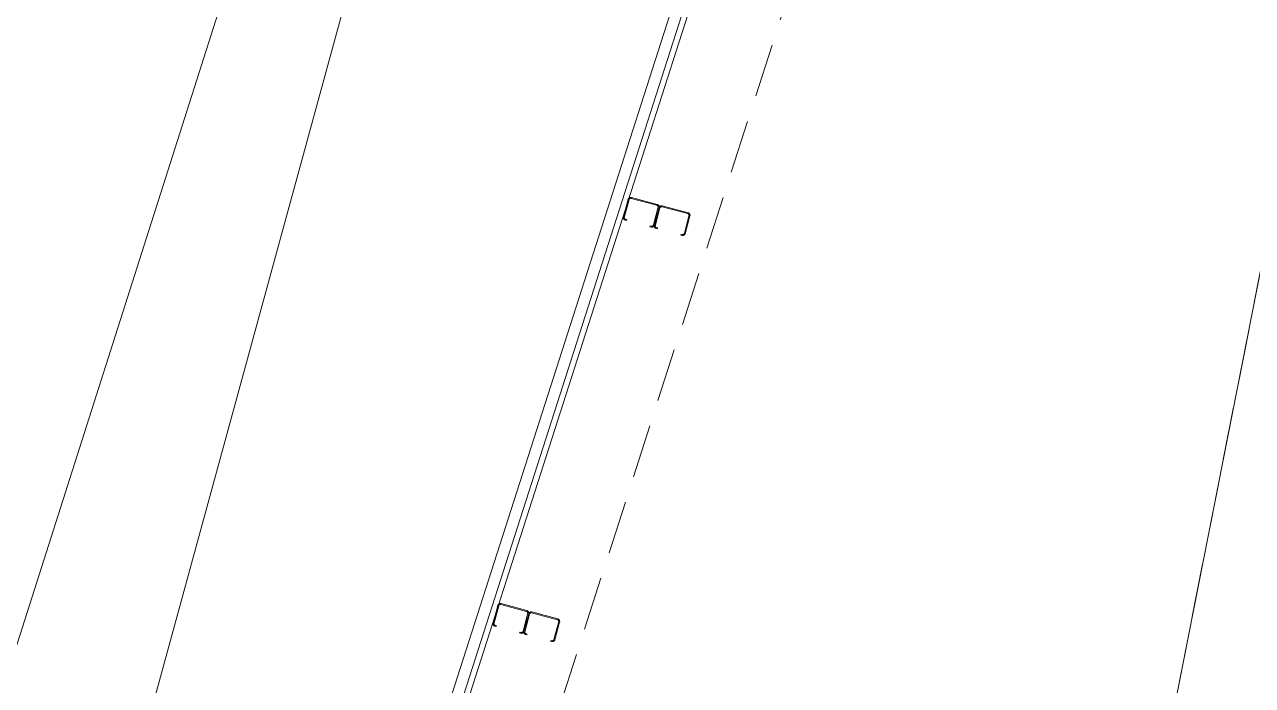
# Model space of a CAD drawing. Header units: metres. Extents: x 268878 to 269469, y 6087458 to 6088814.
# Drawn here: x 269148.58 to 269154.34, y 6087904.96 to 6087908.05 of the extents above; entities that cross this region are included whole.
import ezdxf

# ---------------------------------------------------------------- set-up
doc = ezdxf.new("R2010")
doc.units = ezdxf.units.M
doc.linetypes.add('DASHED2', pattern=[0.375, 0.25, -0.125])
doc.layers.add('Cadastre Developer_SP_NEW', color=2, linetype='Continuous', lineweight=5)

msp = doc.modelspace()

# ---------------------------------------------------------------- linework, layer by layer
at = {"layer": 'Cadastre Developer_SP_NEW', "color": 251, "linetype": 'DASHED2', "lineweight": 0}
for p, q in [((269158.67498, 6087928.7023), (269152.37538, 6087896.767)), ((269148.68537, 6087897.36412), (269154.31987, 6087914.92287))]:
    msp.add_line(p, q, dxfattribs=at)
at = {"layer": 'Cadastre Developer_SP_NEW', "color": 251, "linetype": 'Continuous', "lineweight": 0}
for p, q in [((269153.57166, 6087920.91834), (269146.25251, 6087897.96429)), ((269147.25565, 6087897.82865), (269153.30058, 6087919.91803)), ((269148.84658, 6087899.50094), (269152.54469, 6087911.02646)), ((269148.89741, 6087899.48458), (269152.59586, 6087911.01004)), ((269148.92276, 6087899.4765), (269152.62119, 6087911.00191))]:
    msp.add_line(p, q, dxfattribs=at)
for points in [[(269159.0933, 6087930.82289, 0), (269152.37538, 6087896.767, 0)], [(269151.40319, 6087907.13957, 0), (269151.39768, 6087907.14105, 0), (269151.39755, 6087907.14109, 0), (269151.39728, 6087907.14117, 0), (269151.39702, 6087907.14126, 0), (269151.39676, 6087907.14136, 0), (269151.3965, 6087907.14147, 0), (269151.39625, 6087907.14159, 0), (269151.396, 6087907.14172, 0), (269151.39576, 6087907.14185, 0), (269151.39552, 6087907.142, 0), (269151.39528, 6087907.14215, 0), (269151.39505, 6087907.14231, 0), (269151.39483, 6087907.14248, 0), (269151.39461, 6087907.14265, 0), (269151.3944, 6087907.14284, 0), (269151.3942, 6087907.14303, 0), (269151.394, 6087907.14323, 0), (269151.39381, 6087907.14343, 0), (269151.39363, 6087907.14364, 0), (269151.39345, 6087907.14386, 0), (269151.39329, 6087907.14408, 0), (269151.39313, 6087907.14431, 0), (269151.39298, 6087907.14455, 0), (269151.39283, 6087907.14479, 0), (269151.3927, 6087907.14503, 0), (269151.39257, 6087907.14528, 0), (269151.39245, 6087907.14553, 0), (269151.39234, 6087907.14579, 0), (269151.39224, 6087907.14605, 0), (269151.39215, 6087907.14631, 0), (269151.39207, 6087907.14658, 0), (269151.392, 6087907.14685, 0), (269151.39194, 6087907.14712, 0), (269151.39189, 6087907.1474, 0), (269151.39184, 6087907.14767, 0), (269151.39181, 6087907.14795, 0), (269151.39178, 6087907.14823, 0), (269151.39177, 6087907.14851, 0), (269151.39177, 6087907.14879, 0), (269151.39177, 6087907.14907, 0), (269151.39179, 6087907.14935, 0), (269151.39181, 6087907.14962, 0), (269151.39185, 6087907.1499, 0), (269151.39189, 6087907.15018, 0), (269151.39194, 6087907.15045, 0), (269151.39201, 6087907.15072, 0), (269151.39204, 6087907.15086, 0), (269151.41426, 6087907.23332, 0), (269151.4143, 6087907.23345, 0), (269151.41438, 6087907.23372, 0), (269151.41447, 6087907.23398, 0), (269151.41457, 6087907.23424, 0), (269151.41468, 6087907.2345, 0), (269151.4148, 6087907.23475, 0), (269151.41493, 6087907.235, 0), (269151.41506, 6087907.23524, 0), (269151.41521, 6087907.23548, 0), (269151.41536, 6087907.23572, 0), (269151.41552, 6087907.23595, 0), (269151.41569, 6087907.23617, 0), (269151.41587, 6087907.23639, 0), (269151.41605, 6087907.2366, 0), (269151.41624, 6087907.2368, 0), (269151.41644, 6087907.237, 0), (269151.41664, 6087907.23719, 0), (269151.41685, 6087907.23737, 0), (269151.41707, 6087907.23755, 0), (269151.41729, 6087907.23771, 0), (269151.41752, 6087907.23787, 0), (269151.41776, 6087907.23803, 0), (269151.418, 6087907.23817, 0), (269151.41824, 6087907.2383, 0), (269151.41849, 6087907.23843, 0), (269151.41874, 6087907.23855, 0), (269151.419, 6087907.23866, 0), (269151.41926, 6087907.23876, 0), (269151.41952, 6087907.23885, 0), (269151.41979, 6087907.23893, 0), (269151.42006, 6087907.239, 0), (269151.42033, 6087907.23906, 0), (269151.42061, 6087907.23912, 0), (269151.42088, 6087907.23916, 0), (269151.42116, 6087907.23919, 0), (269151.42144, 6087907.23922, 0), (269151.42172, 6087907.23923, 0), (269151.422, 6087907.23923, 0), (269151.42228, 6087907.23923, 0), (269151.42256, 6087907.23921, 0), (269151.42283, 6087907.23919, 0), (269151.42311, 6087907.23916, 0), (269151.42339, 6087907.23911, 0), (269151.42366, 6087907.23906, 0), (269151.42393, 6087907.23899, 0), (269151.42407, 6087907.23896, 0), (269151.54515, 6087907.20633, 0), (269151.54528, 6087907.20629, 0), (269151.54555, 6087907.20621, 0), (269151.54581, 6087907.20612, 0), (269151.54607, 6087907.20602, 0), (269151.54633, 6087907.20591, 0), (269151.54658, 6087907.20579, 0), (269151.54683, 6087907.20567, 0), (269151.54708, 6087907.20553, 0), (269151.54732, 6087907.20539, 0), (269151.54755, 6087907.20523, 0), (269151.54778, 6087907.20507, 0), (269151.548, 6087907.2049, 0), (269151.54822, 6087907.20473, 0), (269151.54843, 6087907.20454, 0), (269151.54863, 6087907.20435, 0), (269151.54883, 6087907.20416, 0), (269151.54902, 6087907.20395, 0), (269151.5492, 6087907.20374, 0), (269151.54938, 6087907.20352, 0), (269151.54955, 6087907.2033, 0), (269151.54971, 6087907.20307, 0), (269151.54986, 6087907.20284, 0), (269151.55, 6087907.2026, 0), (269151.55014, 6087907.20235, 0), (269151.55026, 6087907.2021, 0), (269151.55038, 6087907.20185, 0), (269151.55049, 6087907.20159, 0), (269151.55059, 6087907.20133, 0), (269151.55068, 6087907.20107, 0), (269151.55076, 6087907.2008, 0), (269151.55083, 6087907.20053, 0), (269151.55089, 6087907.20026, 0), (269151.55095, 6087907.19998, 0), (269151.55099, 6087907.19971, 0), (269151.55102, 6087907.19943, 0), (269151.55105, 6087907.19915, 0), (269151.55106, 6087907.19887, 0), (269151.55107, 6087907.1986, 0), (269151.55106, 6087907.19832, 0), (269151.55105, 6087907.19804, 0), (269151.55102, 6087907.19776, 0), (269151.55099, 6087907.19748, 0), (269151.55094, 6087907.19721, 0), (269151.55089, 6087907.19693, 0), (269151.55083, 6087907.19666, 0), (269151.55079, 6087907.19653, 0), (269151.52857, 6087907.11407, 0), (269151.52853, 6087907.11393, 0), (269151.52845, 6087907.11367, 0), (269151.52836, 6087907.1134, 0), (269151.52826, 6087907.11314, 0), (269151.52815, 6087907.11288, 0), (269151.52803, 6087907.11263, 0), (269151.52791, 6087907.11238, 0), (269151.52777, 6087907.11214, 0), (269151.52763, 6087907.1119, 0), (269151.52747, 6087907.11167, 0), (269151.52731, 6087907.11144, 0), (269151.52714, 6087907.11121, 0), (269151.52697, 6087907.111, 0), (269151.52678, 6087907.11079, 0), (269151.52659, 6087907.11058, 0), (269151.5264, 6087907.11039, 0), (269151.52619, 6087907.1102, 0), (269151.52598, 6087907.11001, 0), (269151.52576, 6087907.10984, 0), (269151.52554, 6087907.10967, 0), (269151.52531, 6087907.10951, 0), (269151.52508, 6087907.10936, 0), (269151.52484, 6087907.10921, 0), (269151.52459, 6087907.10908, 0), (269151.52434, 6087907.10895, 0), (269151.52409, 6087907.10884, 0), (269151.52383, 6087907.10873, 0), (269151.52357, 6087907.10863, 0), (269151.52331, 6087907.10854, 0), (269151.52304, 6087907.10845, 0), (269151.52277, 6087907.10838, 0), (269151.5225, 6087907.10832, 0), (269151.52222, 6087907.10827, 0), (269151.52195, 6087907.10822, 0), (269151.52167, 6087907.10819, 0), (269151.52139, 6087907.10817, 0), (269151.52111, 6087907.10815, 0), (269151.52084, 6087907.10815, 0), (269151.52056, 6087907.10815, 0), (269151.52028, 6087907.10817, 0), (269151.52, 6087907.10819, 0), (269151.51972, 6087907.10823, 0), (269151.51945, 6087907.10827, 0), (269151.51917, 6087907.10833, 0), (269151.5189, 6087907.10839, 0), (269151.51877, 6087907.10842, 0), (269151.51326, 6087907.10991, 0), (269151.51214, 6087907.10575, 0), (269151.51765, 6087907.10427, 0), (269151.51785, 6087907.10422, 0), (269151.51827, 6087907.10412, 0), (269151.51869, 6087907.10404, 0), (269151.51912, 6087907.10397, 0), (269151.51954, 6087907.10392, 0), (269151.51997, 6087907.10388, 0), (269151.5204, 6087907.10386, 0), (269151.52083, 6087907.10385, 0), (269151.52126, 6087907.10386, 0), (269151.52169, 6087907.10388, 0), (269151.52212, 6087907.10391, 0), (269151.52254, 6087907.10397, 0), (269151.52297, 6087907.10403, 0), (269151.52339, 6087907.10411, 0), (269151.52381, 6087907.10421, 0), (269151.52422, 6087907.10432, 0), (269151.52463, 6087907.10444, 0), (269151.52504, 6087907.10458, 0), (269151.52544, 6087907.10474, 0), (269151.52583, 6087907.1049, 0), (269151.52622, 6087907.10509, 0), (269151.52661, 6087907.10528, 0), (269151.52698, 6087907.10549, 0), (269151.52735, 6087907.10571, 0), (269151.52771, 6087907.10594, 0), (269151.52806, 6087907.10619, 0), (269151.52841, 6087907.10644, 0), (269151.52874, 6087907.10671, 0), (269151.52906, 6087907.107, 0), (269151.52938, 6087907.10729, 0), (269151.52968, 6087907.10759, 0), (269151.52998, 6087907.1079, 0), (269151.53026, 6087907.10823, 0), (269151.53053, 6087907.10856, 0), (269151.53079, 6087907.1089, 0), (269151.53103, 6087907.10926, 0), (269151.53127, 6087907.10962, 0), (269151.53149, 6087907.10998, 0), (269151.5317, 6087907.11036, 0), (269151.53189, 6087907.11074, 0), (269151.53208, 6087907.11113, 0), (269151.53224, 6087907.11152, 0), (269151.5324, 6087907.11192, 0), (269151.53254, 6087907.11233, 0), (269151.53267, 6087907.11274, 0), (269151.53272, 6087907.11295, 0), (269151.55494, 6087907.19541, 0), (269151.555, 6087907.19561, 0), (269151.55509, 6087907.19603, 0), (269151.55518, 6087907.19645, 0), (269151.55524, 6087907.19688, 0), (269151.5553, 6087907.1973, 0), (269151.55534, 6087907.19773, 0), (269151.55536, 6087907.19816, 0), (269151.55537, 6087907.19859, 0), (269151.55536, 6087907.19902, 0), (269151.55534, 6087907.19945, 0), (269151.5553, 6087907.19988, 0), (269151.55525, 6087907.2003, 0), (269151.55518, 6087907.20073, 0), (269151.5551, 6087907.20115, 0), (269151.55501, 6087907.20157, 0), (269151.5549, 6087907.20198, 0), (269151.55477, 6087907.20239, 0), (269151.55463, 6087907.2028, 0), (269151.55448, 6087907.2032, 0), (269151.55431, 6087907.20359, 0), (269151.55413, 6087907.20398, 0), (269151.55394, 6087907.20437, 0), (269151.55373, 6087907.20474, 0), (269151.55351, 6087907.20511, 0), (269151.55327, 6087907.20547, 0), (269151.55303, 6087907.20582, 0), (269151.55277, 6087907.20617, 0), (269151.5525, 6087907.2065, 0), (269151.55222, 6087907.20682, 0), (269151.55193, 6087907.20714, 0), (269151.55162, 6087907.20744, 0), (269151.55131, 6087907.20774, 0), (269151.55099, 6087907.20802, 0), (269151.55065, 6087907.20829, 0), (269151.55031, 6087907.20855, 0), (269151.54996, 6087907.20879, 0), (269151.5496, 6087907.20903, 0), (269151.54923, 6087907.20925, 0), (269151.54886, 6087907.20946, 0), (269151.54847, 6087907.20965, 0), (269151.54809, 6087907.20984, 0), (269151.54769, 6087907.21, 0), (269151.54729, 6087907.21016, 0), (269151.54688, 6087907.2103, 0), (269151.54647, 6087907.21043, 0), (269151.54627, 6087907.21048, 0), (269151.42519, 6087907.24311, 0), (269151.42498, 6087907.24317, 0), (269151.42456, 6087907.24326, 0), (269151.42414, 6087907.24334, 0), (269151.42372, 6087907.24341, 0), (269151.42329, 6087907.24347, 0), (269151.42286, 6087907.2435, 0), (269151.42243, 6087907.24353, 0), (269151.422, 6087907.24353, 0), (269151.42157, 6087907.24353, 0), (269151.42115, 6087907.24351, 0), (269151.42072, 6087907.24347, 0), (269151.42029, 6087907.24342, 0), (269151.41987, 6087907.24335, 0), (269151.41945, 6087907.24327, 0), (269151.41903, 6087907.24317, 0), (269151.41861, 6087907.24306, 0), (269151.4182, 6087907.24294, 0), (269151.4178, 6087907.2428, 0), (269151.41739, 6087907.24265, 0), (269151.417, 6087907.24248, 0), (269151.41661, 6087907.2423, 0), (269151.41623, 6087907.2421, 0), (269151.41585, 6087907.2419, 0), (269151.41548, 6087907.24167, 0), (269151.41512, 6087907.24144, 0), (269151.41477, 6087907.2412, 0), (269151.41443, 6087907.24094, 0), (269151.41409, 6087907.24067, 0), (269151.41377, 6087907.24039, 0), (269151.41345, 6087907.24009, 0), (269151.41315, 6087907.23979, 0), (269151.41286, 6087907.23948, 0), (269151.41258, 6087907.23915, 0), (269151.4123, 6087907.23882, 0), (269151.41205, 6087907.23848, 0), (269151.4118, 6087907.23813, 0), (269151.41156, 6087907.23777, 0), (269151.41134, 6087907.2374, 0), (269151.41113, 6087907.23702, 0), (269151.41094, 6087907.23664, 0), (269151.41076, 6087907.23625, 0), (269151.41059, 6087907.23586, 0), (269151.41043, 6087907.23546, 0), (269151.41029, 6087907.23505, 0), (269151.41017, 6087907.23464, 0), (269151.41011, 6087907.23443, 0), (269151.38789, 6087907.15198, 0), (269151.38784, 6087907.15177, 0), (269151.38774, 6087907.15135, 0), (269151.38766, 6087907.15093, 0), (269151.38759, 6087907.15051, 0), (269151.38754, 6087907.15008, 0), (269151.3875, 6087907.14965, 0), (269151.38747, 6087907.14922, 0), (269151.38747, 6087907.14879, 0), (269151.38747, 6087907.14836, 0), (269151.38749, 6087907.14794, 0), (269151.38753, 6087907.14751, 0), (269151.38758, 6087907.14708, 0), (269151.38765, 6087907.14666, 0), (269151.38773, 6087907.14624, 0), (269151.38783, 6087907.14582, 0), (269151.38794, 6087907.1454, 0), (269151.38806, 6087907.14499, 0), (269151.3882, 6087907.14459, 0), (269151.38835, 6087907.14418, 0), (269151.38852, 6087907.14379, 0), (269151.3887, 6087907.1434, 0), (269151.3889, 6087907.14302, 0), (269151.38911, 6087907.14264, 0), (269151.38933, 6087907.14227, 0), (269151.38956, 6087907.14191, 0), (269151.3898, 6087907.14156, 0), (269151.39006, 6087907.14122, 0), (269151.39033, 6087907.14088, 0), (269151.39061, 6087907.14056, 0), (269151.39091, 6087907.14024, 0), (269151.39121, 6087907.13994, 0), (269151.39152, 6087907.13965, 0), (269151.39185, 6087907.13936, 0), (269151.39218, 6087907.13909, 0), (269151.39252, 6087907.13884, 0), (269151.39287, 6087907.13859, 0), (269151.39323, 6087907.13835, 0), (269151.3936, 6087907.13813, 0), (269151.39398, 6087907.13792, 0), (269151.39436, 6087907.13773, 0), (269151.39475, 6087907.13755, 0), (269151.39514, 6087907.13738, 0), (269151.39554, 6087907.13722, 0), (269151.39595, 6087907.13708, 0), (269151.39636, 6087907.13696, 0), (269151.39657, 6087907.1369, 0), (269151.40207, 6087907.13542, 0), (269151.40319, 6087907.13957, 0)], [(269151.54802, 6087907.10054, 0), (269151.54252, 6087907.10202, 0), (269151.54238, 6087907.10206, 0), (269151.54212, 6087907.10214, 0), (269151.54185, 6087907.10223, 0), (269151.54159, 6087907.10233, 0), (269151.54134, 6087907.10244, 0), (269151.54108, 6087907.10256, 0), (269151.54083, 6087907.10269, 0), (269151.54059, 6087907.10282, 0), (269151.54035, 6087907.10297, 0), (269151.54012, 6087907.10312, 0), (269151.53989, 6087907.10328, 0), (269151.53967, 6087907.10345, 0), (269151.53945, 6087907.10363, 0), (269151.53924, 6087907.10381, 0), (269151.53903, 6087907.104, 0), (269151.53884, 6087907.1042, 0), (269151.53865, 6087907.1044, 0), (269151.53846, 6087907.10461, 0), (269151.53829, 6087907.10483, 0), (269151.53812, 6087907.10505, 0), (269151.53796, 6087907.10528, 0), (269151.53781, 6087907.10552, 0), (269151.53767, 6087907.10576, 0), (269151.53753, 6087907.106, 0), (269151.5374, 6087907.10625, 0), (269151.53729, 6087907.1065, 0), (269151.53718, 6087907.10676, 0), (269151.53708, 6087907.10702, 0), (269151.53699, 6087907.10729, 0), (269151.53691, 6087907.10755, 0), (269151.53683, 6087907.10782, 0), (269151.53677, 6087907.1081, 0), (269151.53672, 6087907.10837, 0), (269151.53668, 6087907.10865, 0), (269151.53664, 6087907.10892, 0), (269151.53662, 6087907.1092, 0), (269151.5366, 6087907.10948, 0), (269151.5366, 6087907.10976, 0), (269151.5366, 6087907.11004, 0), (269151.53662, 6087907.11032, 0), (269151.53664, 6087907.1106, 0), (269151.53668, 6087907.11087, 0), (269151.53672, 6087907.11115, 0), (269151.53678, 6087907.11142, 0), (269151.53684, 6087907.11169, 0), (269151.53688, 6087907.11183, 0), (269151.5591, 6087907.19429, 0), (269151.55913, 6087907.19442, 0), (269151.55921, 6087907.19469, 0), (269151.55931, 6087907.19495, 0), (269151.55941, 6087907.19521, 0), (269151.55952, 6087907.19547, 0), (269151.55963, 6087907.19572, 0), (269151.55976, 6087907.19597, 0), (269151.5599, 6087907.19622, 0), (269151.56004, 6087907.19646, 0), (269151.56019, 6087907.19669, 0), (269151.56035, 6087907.19692, 0), (269151.56052, 6087907.19714, 0), (269151.5607, 6087907.19736, 0), (269151.56088, 6087907.19757, 0), (269151.56107, 6087907.19777, 0), (269151.56127, 6087907.19797, 0), (269151.56148, 6087907.19816, 0), (269151.56169, 6087907.19834, 0), (269151.5619, 6087907.19852, 0), (269151.56213, 6087907.19868, 0), (269151.56236, 6087907.19884, 0), (269151.56259, 6087907.199, 0), (269151.56283, 6087907.19914, 0), (269151.56307, 6087907.19927, 0), (269151.56332, 6087907.1994, 0), (269151.56358, 6087907.19952, 0), (269151.56383, 6087907.19963, 0), (269151.56409, 6087907.19973, 0), (269151.56436, 6087907.19982, 0), (269151.56463, 6087907.1999, 0), (269151.5649, 6087907.19997, 0), (269151.56517, 6087907.20003, 0), (269151.56544, 6087907.20009, 0), (269151.56572, 6087907.20013, 0), (269151.56599, 6087907.20016, 0), (269151.56627, 6087907.20019, 0), (269151.56655, 6087907.2002, 0), (269151.56683, 6087907.20021, 0), (269151.56711, 6087907.2002, 0), (269151.56739, 6087907.20019, 0), (269151.56767, 6087907.20016, 0), (269151.56794, 6087907.20013, 0), (269151.56822, 6087907.20008, 0), (269151.56849, 6087907.20003, 0), (269151.56877, 6087907.19997, 0), (269151.5689, 6087907.19993, 0), (269151.68998, 6087907.1673, 0), (269151.69012, 6087907.16727, 0), (269151.69038, 6087907.16718, 0), (269151.69065, 6087907.16709, 0), (269151.69091, 6087907.16699, 0), (269151.69116, 6087907.16688, 0), (269151.69142, 6087907.16676, 0), (269151.69167, 6087907.16664, 0), (269151.69191, 6087907.1665, 0), (269151.69215, 6087907.16636, 0), (269151.69238, 6087907.1662, 0), (269151.69261, 6087907.16604, 0), (269151.69283, 6087907.16588, 0), (269151.69305, 6087907.1657, 0), (269151.69326, 6087907.16552, 0), (269151.69347, 6087907.16533, 0), (269151.69366, 6087907.16513, 0), (269151.69385, 6087907.16492, 0), (269151.69404, 6087907.16471, 0), (269151.69421, 6087907.16449, 0), (269151.69438, 6087907.16427, 0), (269151.69454, 6087907.16404, 0), (269151.69469, 6087907.16381, 0), (269151.69483, 6087907.16357, 0), (269151.69497, 6087907.16332, 0), (269151.6951, 6087907.16307, 0), (269151.69521, 6087907.16282, 0), (269151.69532, 6087907.16256, 0), (269151.69542, 6087907.1623, 0), (269151.69551, 6087907.16204, 0), (269151.69559, 6087907.16177, 0), (269151.69567, 6087907.1615, 0), (269151.69573, 6087907.16123, 0), (269151.69578, 6087907.16096, 0), (269151.69582, 6087907.16068, 0), (269151.69586, 6087907.1604, 0), (269151.69588, 6087907.16012, 0), (269151.6959, 6087907.15985, 0), (269151.6959, 6087907.15957, 0), (269151.6959, 6087907.15929, 0), (269151.69588, 6087907.15901, 0), (269151.69586, 6087907.15873, 0), (269151.69582, 6087907.15845, 0), (269151.69578, 6087907.15818, 0), (269151.69572, 6087907.1579, 0), (269151.69566, 6087907.15763, 0), (269151.69563, 6087907.1575, 0), (269151.6734, 6087907.07504, 0), (269151.67337, 6087907.0749, 0), (269151.67329, 6087907.07464, 0), (269151.67319, 6087907.07437, 0), (269151.67309, 6087907.07411, 0), (269151.67298, 6087907.07386, 0), (269151.67287, 6087907.0736, 0), (269151.67274, 6087907.07335, 0), (269151.6726, 6087907.07311, 0), (269151.67246, 6087907.07287, 0), (269151.67231, 6087907.07264, 0), (269151.67215, 6087907.07241, 0), (269151.67198, 6087907.07219, 0), (269151.6718, 6087907.07197, 0), (269151.67162, 6087907.07176, 0), (269151.67143, 6087907.07155, 0), (269151.67123, 6087907.07136, 0), (269151.67102, 6087907.07117, 0), (269151.67081, 6087907.07098, 0), (269151.6706, 6087907.07081, 0), (269151.67037, 6087907.07064, 0), (269151.67014, 6087907.07048, 0), (269151.66991, 6087907.07033, 0), (269151.66967, 6087907.07019, 0), (269151.66943, 6087907.07005, 0), (269151.66918, 6087907.06992, 0), (269151.66892, 6087907.06981, 0), (269151.66867, 6087907.0697, 0), (269151.66841, 6087907.0696, 0), (269151.66814, 6087907.06951, 0), (269151.66787, 6087907.06943, 0), (269151.6676, 6087907.06935, 0), (269151.66733, 6087907.06929, 0), (269151.66706, 6087907.06924, 0), (269151.66678, 6087907.0692, 0), (269151.66651, 6087907.06916, 0), (269151.66623, 6087907.06914, 0), (269151.66595, 6087907.06912, 0), (269151.66567, 6087907.06912, 0), (269151.66539, 6087907.06912, 0), (269151.66511, 6087907.06914, 0), (269151.66483, 6087907.06916, 0), (269151.66456, 6087907.0692, 0), (269151.66428, 6087907.06924, 0), (269151.66401, 6087907.0693, 0), (269151.66373, 6087907.06936, 0), (269151.6636, 6087907.0694, 0), (269151.6581, 6087907.07088, 0), (269151.65698, 6087907.06673, 0), (269151.66248, 6087907.06524, 0), (269151.66269, 6087907.06519, 0), (269151.66311, 6087907.06509, 0), (269151.66353, 6087907.06501, 0), (269151.66395, 6087907.06494, 0), (269151.66438, 6087907.06489, 0), (269151.6648, 6087907.06485, 0), (269151.66523, 6087907.06483, 0), (269151.66566, 6087907.06482, 0), (269151.66609, 6087907.06483, 0), (269151.66652, 6087907.06485, 0), (269151.66695, 6087907.06489, 0), (269151.66737, 6087907.06494, 0), (269151.6678, 6087907.065, 0), (269151.66822, 6087907.06508, 0), (269151.66864, 6087907.06518, 0), (269151.66905, 6087907.06529, 0), (269151.66946, 6087907.06542, 0), (269151.66987, 6087907.06556, 0), (269151.67027, 6087907.06571, 0), (269151.67067, 6087907.06588, 0), (269151.67106, 6087907.06606, 0), (269151.67144, 6087907.06625, 0), (269151.67182, 6087907.06646, 0), (269151.67218, 6087907.06668, 0), (269151.67254, 6087907.06691, 0), (269151.6729, 6087907.06716, 0), (269151.67324, 6087907.06742, 0), (269151.67357, 6087907.06769, 0), (269151.6739, 6087907.06797, 0), (269151.67421, 6087907.06826, 0), (269151.67452, 6087907.06856, 0), (269151.67481, 6087907.06888, 0), (269151.67509, 6087907.0692, 0), (269151.67536, 6087907.06953, 0), (269151.67562, 6087907.06988, 0), (269151.67587, 6087907.07023, 0), (269151.6761, 6087907.07059, 0), (269151.67632, 6087907.07095, 0), (269151.67653, 6087907.07133, 0), (269151.67673, 6087907.07171, 0), (269151.67691, 6087907.0721, 0), (269151.67708, 6087907.0725, 0), (269151.67723, 6087907.0729, 0), (269151.67737, 6087907.0733, 0), (269151.6775, 6087907.07371, 0), (269151.67756, 6087907.07392, 0), (269151.69978, 6087907.15638, 0), (269151.69983, 6087907.15659, 0), (269151.69993, 6087907.157, 0), (269151.70001, 6087907.15743, 0), (269151.70008, 6087907.15785, 0), (269151.70013, 6087907.15828, 0), (269151.70017, 6087907.1587, 0), (269151.70019, 6087907.15913, 0), (269151.7002, 6087907.15956, 0), (269151.70019, 6087907.15999, 0), (269151.70017, 6087907.16042, 0), (269151.70014, 6087907.16085, 0), (269151.70008, 6087907.16127, 0), (269151.70002, 6087907.1617, 0), (269151.69994, 6087907.16212, 0), (269151.69984, 6087907.16254, 0), (269151.69973, 6087907.16295, 0), (269151.6996, 6087907.16336, 0), (269151.69946, 6087907.16377, 0), (269151.69931, 6087907.16417, 0), (269151.69914, 6087907.16457, 0), (269151.69896, 6087907.16495, 0), (269151.69877, 6087907.16534, 0), (269151.69856, 6087907.16571, 0), (269151.69834, 6087907.16608, 0), (269151.69811, 6087907.16644, 0), (269151.69786, 6087907.16679, 0), (269151.6976, 6087907.16714, 0), (269151.69733, 6087907.16747, 0), (269151.69705, 6087907.1678, 0), (269151.69676, 6087907.16811, 0), (269151.69646, 6087907.16841, 0), (269151.69614, 6087907.16871, 0), (269151.69582, 6087907.16899, 0), (269151.69549, 6087907.16926, 0), (269151.69514, 6087907.16952, 0), (269151.69479, 6087907.16977, 0), (269151.69443, 6087907.17, 0), (269151.69407, 6087907.17022, 0), (269151.69369, 6087907.17043, 0), (269151.69331, 6087907.17063, 0), (269151.69292, 6087907.17081, 0), (269151.69252, 6087907.17098, 0), (269151.69212, 6087907.17113, 0), (269151.69172, 6087907.17127, 0), (269151.69131, 6087907.1714, 0), (269151.6911, 6087907.17145, 0), (269151.57002, 6087907.20408, 0), (269151.56981, 6087907.20414, 0), (269151.56939, 6087907.20423, 0), (269151.56897, 6087907.20432, 0), (269151.56855, 6087907.20438, 0), (269151.56812, 6087907.20444, 0), (269151.5677, 6087907.20447, 0), (269151.56727, 6087907.2045, 0), (269151.56684, 6087907.20451, 0), (269151.56641, 6087907.2045, 0), (269151.56598, 6087907.20448, 0), (269151.56555, 6087907.20444, 0), (269151.56513, 6087907.20439, 0), (269151.5647, 6087907.20432, 0), (269151.56428, 6087907.20424, 0), (269151.56386, 6087907.20414, 0), (269151.56345, 6087907.20403, 0), (269151.56304, 6087907.20391, 0), (269151.56263, 6087907.20377, 0), (269151.56223, 6087907.20362, 0), (269151.56183, 6087907.20345, 0), (269151.56144, 6087907.20327, 0), (269151.56106, 6087907.20307, 0), (269151.56068, 6087907.20287, 0), (269151.56032, 6087907.20265, 0), (269151.55996, 6087907.20241, 0), (269151.5596, 6087907.20217, 0), (269151.55926, 6087907.20191, 0), (269151.55893, 6087907.20164, 0), (269151.5586, 6087907.20136, 0), (269151.55829, 6087907.20107, 0), (269151.55798, 6087907.20076, 0), (269151.55769, 6087907.20045, 0), (269151.55741, 6087907.20013, 0), (269151.55714, 6087907.19979, 0), (269151.55688, 6087907.19945, 0), (269151.55663, 6087907.1991, 0), (269151.5564, 6087907.19874, 0), (269151.55618, 6087907.19837, 0), (269151.55597, 6087907.198, 0), (269151.55577, 6087907.19761, 0), (269151.55559, 6087907.19722, 0), (269151.55542, 6087907.19683, 0), (269151.55527, 6087907.19643, 0), (269151.55513, 6087907.19602, 0), (269151.555, 6087907.19561, 0), (269151.55494, 6087907.19541, 0), (269151.53272, 6087907.11295, 0), (269151.53267, 6087907.11274, 0), (269151.53257, 6087907.11232, 0), (269151.53249, 6087907.1119, 0), (269151.53242, 6087907.11148, 0), (269151.53237, 6087907.11105, 0), (269151.53233, 6087907.11062, 0), (269151.53231, 6087907.11019, 0), (269151.5323, 6087907.10976, 0), (269151.53231, 6087907.10934, 0), (269151.53233, 6087907.10891, 0), (269151.53237, 6087907.10848, 0), (269151.53242, 6087907.10805, 0), (269151.53248, 6087907.10763, 0), (269151.53256, 6087907.10721, 0), (269151.53266, 6087907.10679, 0), (269151.53277, 6087907.10637, 0), (269151.5329, 6087907.10596, 0), (269151.53304, 6087907.10556, 0), (269151.53319, 6087907.10516, 0), (269151.53336, 6087907.10476, 0), (269151.53354, 6087907.10437, 0), (269151.53373, 6087907.10399, 0), (269151.53394, 6087907.10361, 0), (269151.53416, 6087907.10324, 0), (269151.53439, 6087907.10288, 0), (269151.53464, 6087907.10253, 0), (269151.5349, 6087907.10219, 0), (269151.53517, 6087907.10185, 0), (269151.53545, 6087907.10153, 0), (269151.53574, 6087907.10122, 0), (269151.53604, 6087907.10091, 0), (269151.53636, 6087907.10062, 0), (269151.53668, 6087907.10034, 0), (269151.53701, 6087907.10007, 0), (269151.53736, 6087907.09981, 0), (269151.53771, 6087907.09956, 0), (269151.53807, 6087907.09933, 0), (269151.53843, 6087907.0991, 0), (269151.53881, 6087907.0989, 0), (269151.53919, 6087907.0987, 0), (269151.53958, 6087907.09852, 0), (269151.53998, 6087907.09835, 0), (269151.54038, 6087907.0982, 0), (269151.54078, 6087907.09805, 0), (269151.54119, 6087907.09793, 0), (269151.5414, 6087907.09787, 0), (269151.5469, 6087907.09639, 0), (269151.54802, 6087907.10054, 0)], [(269150.79209, 6087905.23521, 0), (269150.78659, 6087905.2367, 0), (269150.78645, 6087905.23674, 0), (269150.78619, 6087905.23682, 0), (269150.78592, 6087905.23691, 0), (269150.78566, 6087905.23701, 0), (269150.78541, 6087905.23712, 0), (269150.78515, 6087905.23724, 0), (269150.78491, 6087905.23736, 0), (269150.78466, 6087905.2375, 0), (269150.78442, 6087905.23764, 0), (269150.78419, 6087905.2378, 0), (269150.78396, 6087905.23796, 0), (269150.78374, 6087905.23813, 0), (269150.78352, 6087905.2383, 0), (269150.78331, 6087905.23848, 0), (269150.78311, 6087905.23868, 0), (269150.78291, 6087905.23887, 0), (269150.78272, 6087905.23908, 0), (269150.78254, 6087905.23929, 0), (269150.78236, 6087905.23951, 0), (269150.78219, 6087905.23973, 0), (269150.78203, 6087905.23996, 0), (269150.78188, 6087905.24019, 0), (269150.78174, 6087905.24043, 0), (269150.7816, 6087905.24068, 0), (269150.78148, 6087905.24093, 0), (269150.78136, 6087905.24118, 0), (269150.78125, 6087905.24144, 0), (269150.78115, 6087905.2417, 0), (269150.78106, 6087905.24196, 0), (269150.78098, 6087905.24223, 0), (269150.78091, 6087905.2425, 0), (269150.78084, 6087905.24277, 0), (269150.78079, 6087905.24304, 0), (269150.78075, 6087905.24332, 0), (269150.78071, 6087905.2436, 0), (269150.78069, 6087905.24388, 0), (269150.78068, 6087905.24415, 0), (269150.78067, 6087905.24443, 0), (269150.78068, 6087905.24471, 0), (269150.78069, 6087905.24499, 0), (269150.78072, 6087905.24527, 0), (269150.78075, 6087905.24555, 0), (269150.78079, 6087905.24582, 0), (269150.78085, 6087905.2461, 0), (269150.78091, 6087905.24637, 0), (269150.78095, 6087905.2465, 0), (269150.80317, 6087905.32896, 0), (269150.8032, 6087905.3291, 0), (269150.80329, 6087905.32936, 0), (269150.80338, 6087905.32963, 0), (269150.80348, 6087905.32989, 0), (269150.80359, 6087905.33015, 0), (269150.80371, 6087905.3304, 0), (269150.80383, 6087905.33065, 0), (269150.80397, 6087905.33089, 0), (269150.80411, 6087905.33113, 0), (269150.80427, 6087905.33136, 0), (269150.80443, 6087905.33159, 0), (269150.80459, 6087905.33182, 0), (269150.80477, 6087905.33203, 0), (269150.80495, 6087905.33224, 0), (269150.80514, 6087905.33245, 0), (269150.80534, 6087905.33264, 0), (269150.80555, 6087905.33283, 0), (269150.80576, 6087905.33302, 0), (269150.80597, 6087905.33319, 0), (269150.8062, 6087905.33336, 0), (269150.80643, 6087905.33352, 0), (269150.80666, 6087905.33367, 0), (269150.8069, 6087905.33381, 0), (269150.80715, 6087905.33395, 0), (269150.80739, 6087905.33408, 0), (269150.80765, 6087905.33419, 0), (269150.8079, 6087905.3343, 0), (269150.80817, 6087905.3344, 0), (269150.80843, 6087905.33449, 0), (269150.8087, 6087905.33457, 0), (269150.80897, 6087905.33465, 0), (269150.80924, 6087905.33471, 0), (269150.80951, 6087905.33476, 0), (269150.80979, 6087905.3348, 0), (269150.81007, 6087905.33484, 0), (269150.81034, 6087905.33486, 0), (269150.81062, 6087905.33488, 0), (269150.8109, 6087905.33488, 0), (269150.81118, 6087905.33488, 0), (269150.81146, 6087905.33486, 0), (269150.81174, 6087905.33484, 0), (269150.81202, 6087905.3348, 0), (269150.81229, 6087905.33476, 0), (269150.81257, 6087905.3347, 0), (269150.81284, 6087905.33464, 0), (269150.81297, 6087905.33461, 0), (269150.93405, 6087905.30198, 0), (269150.93419, 6087905.30194, 0), (269150.93445, 6087905.30186, 0), (269150.93472, 6087905.30177, 0), (269150.93498, 6087905.30167, 0), (269150.93524, 6087905.30156, 0), (269150.93549, 6087905.30144, 0), (269150.93574, 6087905.30131, 0), (269150.93598, 6087905.30118, 0), (269150.93622, 6087905.30103, 0), (269150.93645, 6087905.30088, 0), (269150.93668, 6087905.30072, 0), (269150.93691, 6087905.30055, 0), (269150.93712, 6087905.30037, 0), (269150.93733, 6087905.30019, 0), (269150.93754, 6087905.3, 0), (269150.93773, 6087905.2998, 0), (269150.93792, 6087905.2996, 0), (269150.93811, 6087905.29939, 0), (269150.93828, 6087905.29917, 0), (269150.93845, 6087905.29895, 0), (269150.93861, 6087905.29872, 0), (269150.93876, 6087905.29848, 0), (269150.93891, 6087905.29824, 0), (269150.93904, 6087905.298, 0), (269150.93917, 6087905.29775, 0), (269150.93928, 6087905.2975, 0), (269150.93939, 6087905.29724, 0), (269150.93949, 6087905.29698, 0), (269150.93958, 6087905.29671, 0), (269150.93967, 6087905.29645, 0), (269150.93974, 6087905.29618, 0), (269150.9398, 6087905.29591, 0), (269150.93985, 6087905.29563, 0), (269150.9399, 6087905.29536, 0), (269150.93993, 6087905.29508, 0), (269150.93995, 6087905.2948, 0), (269150.93997, 6087905.29452, 0), (269150.93997, 6087905.29424, 0), (269150.93997, 6087905.29396, 0), (269150.93995, 6087905.29368, 0), (269150.93993, 6087905.29341, 0), (269150.93989, 6087905.29313, 0), (269150.93985, 6087905.29285, 0), (269150.93979, 6087905.29258, 0), (269150.93973, 6087905.29231, 0), (269150.9397, 6087905.29217, 0), (269150.91748, 6087905.20971, 0), (269150.91744, 6087905.20958, 0), (269150.91736, 6087905.20931, 0), (269150.91727, 6087905.20905, 0), (269150.91716, 6087905.20879, 0), (269150.91706, 6087905.20853, 0), (269150.91694, 6087905.20828, 0), (269150.91681, 6087905.20803, 0), (269150.91667, 6087905.20778, 0), (269150.91653, 6087905.20755, 0), (269150.91638, 6087905.20731, 0), (269150.91622, 6087905.20708, 0), (269150.91605, 6087905.20686, 0), (269150.91587, 6087905.20664, 0), (269150.91569, 6087905.20643, 0), (269150.9155, 6087905.20623, 0), (269150.9153, 6087905.20603, 0), (269150.9151, 6087905.20584, 0), (269150.91489, 6087905.20566, 0), (269150.91467, 6087905.20548, 0), (269150.91444, 6087905.20532, 0), (269150.91422, 6087905.20516, 0), (269150.91398, 6087905.205, 0), (269150.91374, 6087905.20486, 0), (269150.9135, 6087905.20473, 0), (269150.91325, 6087905.2046, 0), (269150.913, 6087905.20448, 0), (269150.91274, 6087905.20437, 0), (269150.91248, 6087905.20427, 0), (269150.91221, 6087905.20418, 0), (269150.91195, 6087905.2041, 0), (269150.91168, 6087905.20403, 0), (269150.9114, 6087905.20397, 0), (269150.91113, 6087905.20391, 0), (269150.91085, 6087905.20387, 0), (269150.91058, 6087905.20384, 0), (269150.9103, 6087905.20381, 0), (269150.91002, 6087905.2038, 0), (269150.90974, 6087905.20379, 0), (269150.90946, 6087905.2038, 0), (269150.90918, 6087905.20381, 0), (269150.9089, 6087905.20384, 0), (269150.90863, 6087905.20387, 0), (269150.90835, 6087905.20392, 0), (269150.90808, 6087905.20397, 0), (269150.90781, 6087905.20403, 0), (269150.90767, 6087905.20407, 0), (269150.90217, 6087905.20555, 0), (269150.90105, 6087905.2014, 0), (269150.90655, 6087905.19992, 0), (269150.90676, 6087905.19986, 0), (269150.90718, 6087905.19977, 0), (269150.9076, 6087905.19968, 0), (269150.90802, 6087905.19962, 0), (269150.90845, 6087905.19956, 0), (269150.90888, 6087905.19953, 0), (269150.9093, 6087905.1995, 0), (269150.90973, 6087905.19949, 0), (269150.91016, 6087905.1995, 0), (269150.91059, 6087905.19952, 0), (269150.91102, 6087905.19956, 0), (269150.91145, 6087905.19961, 0), (269150.91187, 6087905.19968, 0), (269150.91229, 6087905.19976, 0), (269150.91271, 6087905.19986, 0), (269150.91313, 6087905.19997, 0), (269150.91354, 6087905.20009, 0), (269150.91394, 6087905.20023, 0), (269150.91434, 6087905.20038, 0), (269150.91474, 6087905.20055, 0), (269150.91513, 6087905.20073, 0), (269150.91551, 6087905.20093, 0), (269150.91589, 6087905.20113, 0), (269150.91625, 6087905.20135, 0), (269150.91662, 6087905.20159, 0), (269150.91697, 6087905.20183, 0), (269150.91731, 6087905.20209, 0), (269150.91764, 6087905.20236, 0), (269150.91797, 6087905.20264, 0), (269150.91828, 6087905.20293, 0), (269150.91859, 6087905.20324, 0), (269150.91888, 6087905.20355, 0), (269150.91916, 6087905.20387, 0), (269150.91943, 6087905.20421, 0), (269150.91969, 6087905.20455, 0), (269150.91994, 6087905.2049, 0), (269150.92017, 6087905.20526, 0), (269150.9204, 6087905.20563, 0), (269150.9206, 6087905.206, 0), (269150.9208, 6087905.20639, 0), (269150.92098, 6087905.20678, 0), (269150.92115, 6087905.20717, 0), (269150.9213, 6087905.20757, 0), (269150.92144, 6087905.20798, 0), (269150.92157, 6087905.20839, 0), (269150.92163, 6087905.20859, 0), (269150.94385, 6087905.29105, 0), (269150.9439, 6087905.29126, 0), (269150.944, 6087905.29168, 0), (269150.94408, 6087905.2921, 0), (269150.94415, 6087905.29252, 0), (269150.9442, 6087905.29295, 0), (269150.94424, 6087905.29338, 0), (269150.94426, 6087905.29381, 0), (269150.94427, 6087905.29424, 0), (269150.94427, 6087905.29466, 0), (269150.94424, 6087905.29509, 0), (269150.94421, 6087905.29552, 0), (269150.94415, 6087905.29595, 0), (269150.94409, 6087905.29637, 0), (269150.94401, 6087905.29679, 0), (269150.94391, 6087905.29721, 0), (269150.9438, 6087905.29763, 0), (269150.94368, 6087905.29804, 0), (269150.94354, 6087905.29844, 0), (269150.94338, 6087905.29884, 0), (269150.94322, 6087905.29924, 0), (269150.94303, 6087905.29963, 0), (269150.94284, 6087905.30001, 0), (269150.94263, 6087905.30039, 0), (269150.94241, 6087905.30076, 0), (269150.94218, 6087905.30112, 0), (269150.94193, 6087905.30147, 0), (269150.94168, 6087905.30181, 0), (269150.94141, 6087905.30215, 0), (269150.94112, 6087905.30247, 0), (269150.94083, 6087905.30278, 0), (269150.94053, 6087905.30309, 0), (269150.94022, 6087905.30338, 0), (269150.93989, 6087905.30366, 0), (269150.93956, 6087905.30393, 0), (269150.93922, 6087905.30419, 0), (269150.93886, 6087905.30444, 0), (269150.9385, 6087905.30467, 0), (269150.93814, 6087905.3049, 0), (269150.93776, 6087905.30511, 0), (269150.93738, 6087905.3053, 0), (269150.93699, 6087905.30548, 0), (269150.9366, 6087905.30565, 0), (269150.9362, 6087905.30581, 0), (269150.93579, 6087905.30595, 0), (269150.93538, 6087905.30607, 0), (269150.93517, 6087905.30613, 0), (269150.81409, 6087905.33876, 0), (269150.81388, 6087905.33881, 0), (269150.81347, 6087905.33891, 0), (269150.81304, 6087905.33899, 0), (269150.81262, 6087905.33906, 0), (269150.81219, 6087905.33911, 0), (269150.81177, 6087905.33915, 0), (269150.81134, 6087905.33917, 0), (269150.81091, 6087905.33918, 0), (269150.81048, 6087905.33917, 0), (269150.81005, 6087905.33915, 0), (269150.80962, 6087905.33912, 0), (269150.8092, 6087905.33906, 0), (269150.80877, 6087905.339, 0), (269150.80835, 6087905.33892, 0), (269150.80793, 6087905.33882, 0), (269150.80752, 6087905.33871, 0), (269150.80711, 6087905.33858, 0), (269150.8067, 6087905.33845, 0), (269150.8063, 6087905.33829, 0), (269150.8059, 6087905.33812, 0), (269150.80551, 6087905.33794, 0), (269150.80513, 6087905.33775, 0), (269150.80476, 6087905.33754, 0), (269150.80439, 6087905.33732, 0), (269150.80403, 6087905.33709, 0), (269150.80368, 6087905.33684, 0), (269150.80333, 6087905.33658, 0), (269150.803, 6087905.33631, 0), (269150.80267, 6087905.33603, 0), (269150.80236, 6087905.33574, 0), (269150.80206, 6087905.33544, 0), (269150.80176, 6087905.33512, 0), (269150.80148, 6087905.3348, 0), (269150.80121, 6087905.33447, 0), (269150.80095, 6087905.33412, 0), (269150.8007, 6087905.33377, 0), (269150.80047, 6087905.33341, 0), (269150.80025, 6087905.33305, 0), (269150.80004, 6087905.33267, 0), (269150.79984, 6087905.33229, 0), (269150.79966, 6087905.3319, 0), (269150.79949, 6087905.3315, 0), (269150.79934, 6087905.3311, 0), (269150.7992, 6087905.3307, 0), (269150.79907, 6087905.33029, 0), (269150.79901, 6087905.33008, 0), (269150.77679, 6087905.24762, 0), (269150.77674, 6087905.24741, 0), (269150.77664, 6087905.247, 0), (269150.77656, 6087905.24658, 0), (269150.77649, 6087905.24615, 0), (269150.77644, 6087905.24573, 0), (269150.7764, 6087905.2453, 0), (269150.77638, 6087905.24487, 0), (269150.77637, 6087905.24444, 0), (269150.77638, 6087905.24401, 0), (269150.7764, 6087905.24358, 0), (269150.77644, 6087905.24315, 0), (269150.77649, 6087905.24273, 0), (269150.77655, 6087905.2423, 0), (269150.77664, 6087905.24188, 0), (269150.77673, 6087905.24146, 0), (269150.77684, 6087905.24105, 0), (269150.77697, 6087905.24064, 0), (269150.77711, 6087905.24023, 0), (269150.77726, 6087905.23983, 0), (269150.77743, 6087905.23944, 0), (269150.77761, 6087905.23905, 0), (269150.7778, 6087905.23866, 0), (269150.77801, 6087905.23829, 0), (269150.77823, 6087905.23792, 0), (269150.77846, 6087905.23756, 0), (269150.77871, 6087905.23721, 0), (269150.77897, 6087905.23686, 0), (269150.77924, 6087905.23653, 0), (269150.77952, 6087905.23621, 0), (269150.77981, 6087905.23589, 0), (269150.78011, 6087905.23559, 0), (269150.78043, 6087905.23529, 0), (269150.78075, 6087905.23501, 0), (269150.78108, 6087905.23474, 0), (269150.78143, 6087905.23448, 0), (269150.78178, 6087905.23423, 0), (269150.78214, 6087905.234, 0), (269150.78251, 6087905.23378, 0), (269150.78288, 6087905.23357, 0), (269150.78326, 6087905.23337, 0), (269150.78365, 6087905.23319, 0), (269150.78405, 6087905.23302, 0), (269150.78445, 6087905.23287, 0), (269150.78485, 6087905.23273, 0), (269150.78526, 6087905.2326, 0), (269150.78547, 6087905.23255, 0), (269150.79097, 6087905.23106, 0), (269150.79209, 6087905.23521, 0)], [(269150.93693, 6087905.19619, 0), (269150.93142, 6087905.19767, 0), (269150.93129, 6087905.19771, 0), (269150.93102, 6087905.19779, 0), (269150.93076, 6087905.19788, 0), (269150.9305, 6087905.19798, 0), (269150.93024, 6087905.19809, 0), (269150.92999, 6087905.19821, 0), (269150.92974, 6087905.19834, 0), (269150.92949, 6087905.19847, 0), (269150.92926, 6087905.19862, 0), (269150.92902, 6087905.19877, 0), (269150.92879, 6087905.19893, 0), (269150.92857, 6087905.1991, 0), (269150.92835, 6087905.19927, 0), (269150.92814, 6087905.19946, 0), (269150.92794, 6087905.19965, 0), (269150.92774, 6087905.19984, 0), (269150.92755, 6087905.20005, 0), (269150.92737, 6087905.20026, 0), (269150.92719, 6087905.20048, 0), (269150.92703, 6087905.2007, 0), (269150.92687, 6087905.20093, 0), (269150.92671, 6087905.20116, 0), (269150.92657, 6087905.2014, 0), (269150.92644, 6087905.20165, 0), (269150.92631, 6087905.2019, 0), (269150.92619, 6087905.20215, 0), (269150.92608, 6087905.20241, 0), (269150.92598, 6087905.20267, 0), (269150.92589, 6087905.20293, 0), (269150.92581, 6087905.2032, 0), (269150.92574, 6087905.20347, 0), (269150.92568, 6087905.20374, 0), (269150.92562, 6087905.20402, 0), (269150.92558, 6087905.20429, 0), (269150.92555, 6087905.20457, 0), (269150.92552, 6087905.20485, 0), (269150.92551, 6087905.20513, 0), (269150.9255, 6087905.20541, 0), (269150.92551, 6087905.20568, 0), (269150.92552, 6087905.20596, 0), (269150.92555, 6087905.20624, 0), (269150.92558, 6087905.20652, 0), (269150.92563, 6087905.20679, 0), (269150.92568, 6087905.20707, 0), (269150.92574, 6087905.20734, 0), (269150.92578, 6087905.20748, 0), (269150.948, 6087905.28993, 0), (269150.94804, 6087905.29007, 0), (269150.94812, 6087905.29034, 0), (269150.94821, 6087905.2906, 0), (269150.94831, 6087905.29086, 0), (269150.94842, 6087905.29112, 0), (269150.94854, 6087905.29137, 0), (269150.94867, 6087905.29162, 0), (269150.9488, 6087905.29186, 0), (269150.94895, 6087905.2921, 0), (269150.9491, 6087905.29234, 0), (269150.94926, 6087905.29256, 0), (269150.94943, 6087905.29279, 0), (269150.9496, 6087905.293, 0), (269150.94979, 6087905.29321, 0), (269150.94998, 6087905.29342, 0), (269150.95018, 6087905.29362, 0), (269150.95038, 6087905.29381, 0), (269150.95059, 6087905.29399, 0), (269150.95081, 6087905.29416, 0), (269150.95103, 6087905.29433, 0), (269150.95126, 6087905.29449, 0), (269150.95149, 6087905.29464, 0), (269150.95173, 6087905.29479, 0), (269150.95198, 6087905.29492, 0), (269150.95223, 6087905.29505, 0), (269150.95248, 6087905.29517, 0), (269150.95274, 6087905.29527, 0), (269150.953, 6087905.29537, 0), (269150.95326, 6087905.29546, 0), (269150.95353, 6087905.29555, 0), (269150.9538, 6087905.29562, 0), (269150.95407, 6087905.29568, 0), (269150.95435, 6087905.29573, 0), (269150.95462, 6087905.29578, 0), (269150.9549, 6087905.29581, 0), (269150.95518, 6087905.29583, 0), (269150.95546, 6087905.29585, 0), (269150.95574, 6087905.29585, 0), (269150.95602, 6087905.29585, 0), (269150.95629, 6087905.29583, 0), (269150.95657, 6087905.29581, 0), (269150.95685, 6087905.29577, 0), (269150.95713, 6087905.29573, 0), (269150.9574, 6087905.29568, 0), (269150.95767, 6087905.29561, 0), (269150.95781, 6087905.29558, 0), (269151.07889, 6087905.26295, 0), (269151.07902, 6087905.26291, 0), (269151.07929, 6087905.26283, 0), (269151.07955, 6087905.26274, 0), (269151.07981, 6087905.26264, 0), (269151.08007, 6087905.26253, 0), (269151.08032, 6087905.26241, 0), (269151.08057, 6087905.26228, 0), (269151.08082, 6087905.26215, 0), (269151.08105, 6087905.262, 0), (269151.08129, 6087905.26185, 0), (269151.08152, 6087905.26169, 0), (269151.08174, 6087905.26152, 0), (269151.08196, 6087905.26135, 0), (269151.08217, 6087905.26116, 0), (269151.08237, 6087905.26097, 0), (269151.08257, 6087905.26077, 0), (269151.08276, 6087905.26057, 0), (269151.08294, 6087905.26036, 0), (269151.08312, 6087905.26014, 0), (269151.08328, 6087905.25992, 0), (269151.08344, 6087905.25969, 0), (269151.0836, 6087905.25945, 0), (269151.08374, 6087905.25921, 0), (269151.08387, 6087905.25897, 0), (269151.084, 6087905.25872, 0), (269151.08412, 6087905.25847, 0), (269151.08423, 6087905.25821, 0), (269151.08433, 6087905.25795, 0), (269151.08442, 6087905.25769, 0), (269151.0845, 6087905.25742, 0), (269151.08457, 6087905.25715, 0), (269151.08463, 6087905.25688, 0), (269151.08469, 6087905.2566, 0), (269151.08473, 6087905.25633, 0), (269151.08476, 6087905.25605, 0), (269151.08479, 6087905.25577, 0), (269151.0848, 6087905.25549, 0), (269151.08481, 6087905.25521, 0), (269151.0848, 6087905.25493, 0), (269151.08479, 6087905.25466, 0), (269151.08476, 6087905.25438, 0), (269151.08473, 6087905.2541, 0), (269151.08468, 6087905.25382, 0), (269151.08463, 6087905.25355, 0), (269151.08457, 6087905.25328, 0), (269151.08453, 6087905.25314, 0), (269151.06231, 6087905.17068, 0), (269151.06227, 6087905.17055, 0), (269151.06219, 6087905.17028, 0), (269151.0621, 6087905.17002, 0), (269151.062, 6087905.16976, 0), (269151.06189, 6087905.1695, 0), (269151.06177, 6087905.16925, 0), (269151.06164, 6087905.169, 0), (269151.06151, 6087905.16876, 0), (269151.06136, 6087905.16852, 0), (269151.06121, 6087905.16828, 0), (269151.06105, 6087905.16805, 0), (269151.06088, 6087905.16783, 0), (269151.06071, 6087905.16761, 0), (269151.06052, 6087905.1674, 0), (269151.06033, 6087905.1672, 0), (269151.06013, 6087905.167, 0), (269151.05993, 6087905.16681, 0), (269151.05972, 6087905.16663, 0), (269151.0595, 6087905.16645, 0), (269151.05928, 6087905.16629, 0), (269151.05905, 6087905.16613, 0), (269151.05882, 6087905.16598, 0), (269151.05858, 6087905.16583, 0), (269151.05833, 6087905.1657, 0), (269151.05808, 6087905.16557, 0), (269151.05783, 6087905.16545, 0), (269151.05757, 6087905.16534, 0), (269151.05731, 6087905.16524, 0), (269151.05705, 6087905.16515, 0), (269151.05678, 6087905.16507, 0), (269151.05651, 6087905.165, 0), (269151.05624, 6087905.16494, 0), (269151.05596, 6087905.16489, 0), (269151.05569, 6087905.16484, 0), (269151.05541, 6087905.16481, 0), (269151.05513, 6087905.16478, 0), (269151.05485, 6087905.16477, 0), (269151.05457, 6087905.16477, 0), (269151.05429, 6087905.16477, 0), (269151.05402, 6087905.16479, 0), (269151.05374, 6087905.16481, 0), (269151.05346, 6087905.16485, 0), (269151.05318, 6087905.16489, 0), (269151.05291, 6087905.16494, 0), (269151.05264, 6087905.16501, 0), (269151.0525, 6087905.16504, 0), (269151.047, 6087905.16652, 0), (269151.04588, 6087905.16237, 0), (269151.05138, 6087905.16089, 0), (269151.05159, 6087905.16084, 0), (269151.05201, 6087905.16074, 0), (269151.05243, 6087905.16066, 0), (269151.05286, 6087905.16059, 0), (269151.05328, 6087905.16054, 0), (269151.05371, 6087905.1605, 0), (269151.05414, 6087905.16047, 0), (269151.05457, 6087905.16047, 0), (269151.055, 6087905.16047, 0), (269151.05543, 6087905.16049, 0), (269151.05585, 6087905.16053, 0), (269151.05628, 6087905.16058, 0), (269151.0567, 6087905.16065, 0), (269151.05713, 6087905.16073, 0), (269151.05754, 6087905.16083, 0), (269151.05796, 6087905.16094, 0), (269151.05837, 6087905.16106, 0), (269151.05878, 6087905.1612, 0), (269151.05918, 6087905.16136, 0), (269151.05957, 6087905.16152, 0), (269151.05996, 6087905.1617, 0), (269151.06034, 6087905.1619, 0), (269151.06072, 6087905.16211, 0), (269151.06109, 6087905.16233, 0), (269151.06145, 6087905.16256, 0), (269151.0618, 6087905.1628, 0), (269151.06214, 6087905.16306, 0), (269151.06248, 6087905.16333, 0), (269151.0628, 6087905.16361, 0), (269151.06312, 6087905.16391, 0), (269151.06342, 6087905.16421, 0), (269151.06371, 6087905.16452, 0), (269151.064, 6087905.16485, 0), (269151.06427, 6087905.16518, 0), (269151.06453, 6087905.16552, 0), (269151.06477, 6087905.16587, 0), (269151.06501, 6087905.16623, 0), (269151.06523, 6087905.1666, 0), (269151.06544, 6087905.16698, 0), (269151.06563, 6087905.16736, 0), (269151.06581, 6087905.16775, 0), (269151.06598, 6087905.16814, 0), (269151.06614, 6087905.16854, 0), (269151.06628, 6087905.16895, 0), (269151.0664, 6087905.16936, 0), (269151.06646, 6087905.16957, 0), (269151.08868, 6087905.25202, 0), (269151.08874, 6087905.25223, 0), (269151.08883, 6087905.25265, 0), (269151.08892, 6087905.25307, 0), (269151.08898, 6087905.2535, 0), (269151.08904, 6087905.25392, 0), (269151.08907, 6087905.25435, 0), (269151.0891, 6087905.25478, 0), (269151.08911, 6087905.25521, 0), (269151.0891, 6087905.25564, 0), (269151.08908, 6087905.25607, 0), (269151.08904, 6087905.25649, 0), (269151.08899, 6087905.25692, 0), (269151.08892, 6087905.25734, 0), (269151.08884, 6087905.25776, 0), (269151.08874, 6087905.25818, 0), (269151.08863, 6087905.2586, 0), (269151.08851, 6087905.25901, 0), (269151.08837, 6087905.25942, 0), (269151.08822, 6087905.25982, 0), (269151.08805, 6087905.26021, 0), (269151.08787, 6087905.2606, 0), (269151.08767, 6087905.26098, 0), (269151.08747, 6087905.26136, 0), (269151.08725, 6087905.26173, 0), (269151.08701, 6087905.26209, 0), (269151.08677, 6087905.26244, 0), (269151.08651, 6087905.26278, 0), (269151.08624, 6087905.26312, 0), (269151.08596, 6087905.26344, 0), (269151.08567, 6087905.26376, 0), (269151.08536, 6087905.26406, 0), (269151.08505, 6087905.26435, 0), (269151.08473, 6087905.26464, 0), (269151.08439, 6087905.26491, 0), (269151.08405, 6087905.26517, 0), (269151.0837, 6087905.26541, 0), (269151.08334, 6087905.26565, 0), (269151.08297, 6087905.26587, 0), (269151.0826, 6087905.26608, 0), (269151.08221, 6087905.26627, 0), (269151.08182, 6087905.26645, 0), (269151.08143, 6087905.26662, 0), (269151.08103, 6087905.26678, 0), (269151.08062, 6087905.26692, 0), (269151.08021, 6087905.26704, 0), (269151.08001, 6087905.2671, 0), (269150.95893, 6087905.29973, 0), (269150.95872, 6087905.29978, 0), (269150.9583, 6087905.29988, 0), (269150.95788, 6087905.29996, 0), (269150.95745, 6087905.30003, 0), (269150.95703, 6087905.30008, 0), (269150.9566, 6087905.30012, 0), (269150.95617, 6087905.30014, 0), (269150.95574, 6087905.30015, 0), (269150.95531, 6087905.30015, 0), (269150.95488, 6087905.30012, 0), (269150.95446, 6087905.30009, 0), (269150.95403, 6087905.30004, 0), (269150.95361, 6087905.29997, 0), (269150.95318, 6087905.29989, 0), (269150.95277, 6087905.29979, 0), (269150.95235, 6087905.29968, 0), (269150.95194, 6087905.29956, 0), (269150.95153, 6087905.29942, 0), (269150.95113, 6087905.29926, 0), (269150.95074, 6087905.2991, 0), (269150.95035, 6087905.29892, 0), (269150.94997, 6087905.29872, 0), (269150.94959, 6087905.29851, 0), (269150.94922, 6087905.29829, 0), (269150.94886, 6087905.29806, 0), (269150.94851, 6087905.29781, 0), (269150.94817, 6087905.29756, 0), (269150.94783, 6087905.29729, 0), (269150.94751, 6087905.297, 0), (269150.94719, 6087905.29671, 0), (269150.94689, 6087905.29641, 0), (269150.9466, 6087905.2961, 0), (269150.94631, 6087905.29577, 0), (269150.94604, 6087905.29544, 0), (269150.94578, 6087905.2951, 0), (269150.94554, 6087905.29474, 0), (269150.9453, 6087905.29439, 0), (269150.94508, 6087905.29402, 0), (269150.94487, 6087905.29364, 0), (269150.94468, 6087905.29326, 0), (269150.9445, 6087905.29287, 0), (269150.94433, 6087905.29248, 0), (269150.94417, 6087905.29208, 0), (269150.94403, 6087905.29167, 0), (269150.94391, 6087905.29126, 0), (269150.94385, 6087905.29105, 0), (269150.92163, 6087905.20859, 0), (269150.92157, 6087905.20839, 0), (269150.92148, 6087905.20797, 0), (269150.92139, 6087905.20755, 0), (269150.92133, 6087905.20712, 0), (269150.92127, 6087905.2067, 0), (269150.92124, 6087905.20627, 0), (269150.92121, 6087905.20584, 0), (269150.9212, 6087905.20541, 0), (269150.92121, 6087905.20498, 0), (269150.92123, 6087905.20455, 0), (269150.92127, 6087905.20413, 0), (269150.92132, 6087905.2037, 0), (269150.92139, 6087905.20328, 0), (269150.92147, 6087905.20285, 0), (269150.92157, 6087905.20244, 0), (269150.92168, 6087905.20202, 0), (269150.9218, 6087905.20161, 0), (269150.92194, 6087905.2012, 0), (269150.92209, 6087905.2008, 0), (269150.92226, 6087905.20041, 0), (269150.92244, 6087905.20002, 0), (269150.92264, 6087905.19963, 0), (269150.92284, 6087905.19926, 0), (269150.92306, 6087905.19889, 0), (269150.9233, 6087905.19853, 0), (269150.92354, 6087905.19818, 0), (269150.9238, 6087905.19783, 0), (269150.92407, 6087905.1975, 0), (269150.92435, 6087905.19718, 0), (269150.92464, 6087905.19686, 0), (269150.92495, 6087905.19656, 0), (269150.92526, 6087905.19626, 0), (269150.92558, 6087905.19598, 0), (269150.92592, 6087905.19571, 0), (269150.92626, 6087905.19545, 0), (269150.92661, 6087905.19521, 0), (269150.92697, 6087905.19497, 0), (269150.92734, 6087905.19475, 0), (269150.92771, 6087905.19454, 0), (269150.9281, 6087905.19435, 0), (269150.92849, 6087905.19416, 0), (269150.92888, 6087905.194, 0), (269150.92928, 6087905.19384, 0), (269150.92969, 6087905.1937, 0), (269150.9301, 6087905.19358, 0), (269150.9303, 6087905.19352, 0), (269150.93581, 6087905.19203, 0), (269150.93693, 6087905.19619, 0)]]:
    msp.add_polyline3d(points, dxfattribs=at)

doc.saveas('drawing.dxf')
